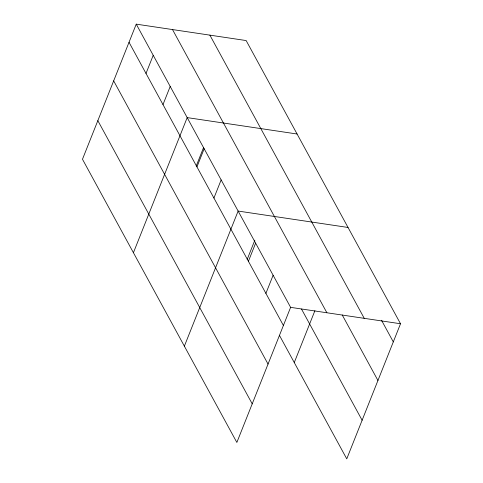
<?xml version="1.0" encoding="UTF-8"?>
<svg xmlns="http://www.w3.org/2000/svg" width="483" height="483" viewBox="0 0 483 483"><rect width="100%" height="100%" fill="white"/><g stroke="black" fill="none" stroke-linecap="round" stroke-linejoin="round"><path stroke-width="0.72" d="M136.242 24.15L82.478 159.245L236.857 442.446L290.615 307.351L136.242 24.15L246.143 40.554L400.522 323.755L346.758 458.85L279.409 335.305M146.005 73.434L153.226 55.303M162.988 104.588L170.203 86.451M133.423 252.706L187.187 117.604L297.087 134.008M196.225 166.001L203.627 147.393M196.949 166.895L204.164 148.758M213.933 198.042L221.148 179.911M184.367 346.16L238.131 211.059L348.032 227.463M247.169 259.456L254.849 240.16M248.407 261.291L255.628 243.16M265.904 293.386L273.124 275.256M294.268 362.564L314.904 310.708M290.615 307.351L400.522 323.755M381.522 320.271L393.301 341.886M209.876 35.138L364.254 318.339M342.236 314.982L377.941 380.483M172.509 29.566L326.888 312.761M301.495 309.035L362.117 420.252M129.027 42.287L283.4 325.482M113.668 80.884L268.041 364.079M97.838 120.647L252.217 403.848"/></g></svg>
